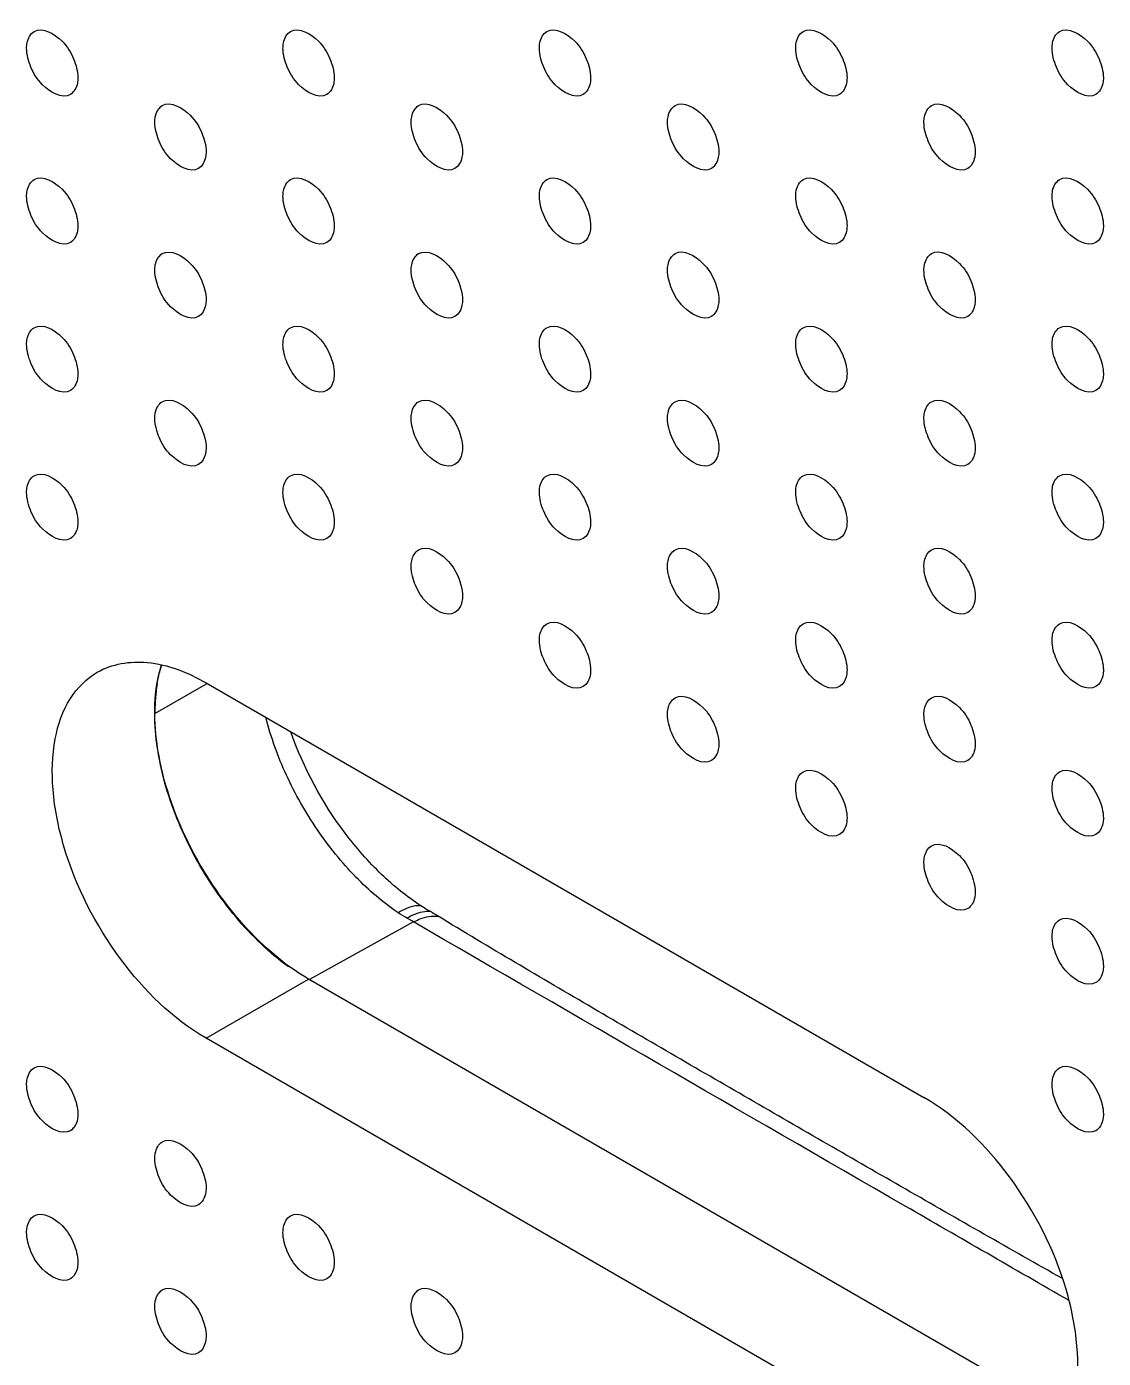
# Model space of a CAD drawing. Header units: millimetres. Extents: x 0 to 1189, y 0 to 858.
# Drawn here: x 917.57 to 947.27, y 497.64 to 534.36 of the extents above; entities that cross this region are included whole.
import ezdxf

# ---------------------------------------------------------------- set-up
doc = ezdxf.new("R2010")
doc.units = ezdxf.units.MM
doc.header["$LTSCALE"] = 65.395
doc.layers.get('0').update_dxf_attribs({"linetype": 'CONTINUOUS'})
doc.layers.add('AXIS', color=7, linetype='CONTINUOUS')

msp = doc.modelspace()

# ---------------------------------------------------------------- linework, layer by layer
at = {"color": 9, "linetype": 'Continuous'}
for p, q in [((921.11, 515.416), (922.536, 516.239)), ((928.246, 509.671), (925.378, 508.081)), ((922.524, 506.463), (925.352, 508.096))]:
    msp.add_line(p, q, dxfattribs=at)
at = {"color": 7, "linetype": 'Continuous'}
for p, q in [((922.524, 516.261), (942.323, 504.83)), ((945.151, 496.665), (925.352, 508.096)), ((942.323, 495.032), (922.524, 506.463))]:
    msp.add_line(p, q, dxfattribs=at)
for centre, radius, start, end in [((925.895, 515.454), 4.784, 173.2818, 175.378), ((925.574, 515.493), 4.461, 170.377, 173.2911), ((926.35, 515.421), 5.24, 175.4185, 179.2171), ((926.622, 515.416), 5.513, 179.2018, 179.8199), ((926.681, 515.416), 5.571, 179.8191, 180.0001)]:
    msp.add_arc(centre, radius, start, end, dxfattribs=at)
for points, knots in [([(919.524, 516.558), (919.929, 516.792), (921.036, 516.96), (922.028, 516.548), (922.524, 516.261)], [0, 0, 0, 0, 0.449173, 1, 1, 1, 1]), ([(925.352, 508.096), (924.629, 508.513), (923.293, 509.712), (921.859, 511.957), (921.066, 514.388), (921.076, 516.061), (921.292, 516.759)], [0, 0, 0, 0, 0.247903, 0.521516, 0.782934, 1, 1, 1, 1]), ([(921.176, 516.238), (921.184, 516.283), (921.216, 516.458), (921.26, 516.63), (921.3, 516.756)], [0, 0, 0, 0, 0.256765, 1, 1, 1, 1]), ([(922.524, 506.463), (921.596, 506.999), (919.966, 508.62), (918.687, 511.121), (918.251, 513.248), (918.285, 514.659), (918.68, 515.83), (919.224, 516.385), (919.524, 516.558)], [0, 0, 0, 0, 0.269872, 0.56132, 0.695461, 0.813138, 0.912852, 1, 1, 1, 1]), ([(924.796, 508.431), (924.26, 508.823), (923.262, 509.794), (922.104, 511.536), (921.327, 513.446), (921.11, 514.782), (921.11, 515.416)], [0, 0, 0, 0, 0.244885, 0.507651, 0.766309, 1, 1, 1, 1]), ([(945.323, 494.735), (945.623, 494.908), (946.167, 495.463), (946.562, 496.635), (946.596, 498.045), (946.16, 500.172), (944.881, 502.673), (943.251, 504.294), (942.323, 504.83)], [0, 0, 0, 0, 0.087148, 0.186862, 0.304539, 0.43868, 0.730128, 1, 1, 1, 1])]:
    msp.add_open_spline(points, degree=3, knots=knots, dxfattribs=at)
at = {"color": 9, "linetype": 'Continuous'}
for points, knots in [([(927.822, 509.926), (927.4, 510.209), (926.585, 510.913), (925.546, 512.2), (924.704, 513.686), (924.312, 514.764), (924.172, 515.308)], [0, 0, 0, 0, 0.230022, 0.483666, 0.745721, 1, 1, 1, 1]), ([(928.446, 510.118), (928.06, 510.368), (927.304, 510.985), (925.966, 512.51), (925.21, 513.916), (924.859, 514.912)], [0, 0, 0, 0, 0.227662, 0.478322, 1, 1, 1, 1]), ([(928.446, 510.118), (928.399, 510.121), (928.178, 510.11), (927.969, 510.016), (927.822, 509.926)], [0, 0, 0, 0, 0.215949, 1, 1, 1, 1]), ([(928.71, 509.955), (928.686, 509.97), (928.597, 510.022), (928.509, 510.076), (928.446, 510.118)], [0, 0, 0, 0, 0.27753, 1, 1, 1, 1]), ([(928.71, 509.955), (928.66, 509.959), (928.433, 509.954), (928.215, 509.863), (928.063, 509.774)], [0, 0, 0, 0, 0.221167, 1, 1, 1, 1]), ([(928.246, 509.671), (928.23, 509.68), (928.17, 509.715), (928.109, 509.75), (928.063, 509.774)], [0, 0, 0, 0, 0.26242, 1, 1, 1, 1]), ([(928.246, 509.671), (928.304, 509.702), (928.516, 509.801), (928.759, 509.848), (928.927, 509.826)], [0, 0, 0, 0, 0.277419, 1, 1, 1, 1]), ([(928.927, 509.826), (928.874, 509.858), (928.802, 509.902), (928.729, 509.944), (928.71, 509.955)], [0, 0, 0, 0, 0.744511, 1, 1, 1, 1]), ([(946.144, 499.836), (944.699, 500.651), (941.817, 502.299), (937.501, 504.787), (933.911, 506.871), (931.052, 508.549), (929.632, 509.397), (928.927, 509.826)], [0, 0, 0, 0, 0.250027, 0.500416, 0.750743, 0.87569, 1, 1, 1, 1]), ([(946.326, 499.229), (944.818, 500.098), (938.788, 503.574), (932.761, 507.054), (928.246, 509.671)], [0, 0, 0, 0, 0.250125, 1, 1, 1, 1])]:
    msp.add_open_spline(points, degree=3, knots=knots, dxfattribs=at)
msp.add_open_spline([(928.063, 509.774), (927.981, 509.821), (927.9, 509.871), (927.822, 509.926)], degree=3, dxfattribs=at)
at = {"layer": 'AXIS', "color": 7, "linetype": 'Continuous'}
for points, knots in [([(917.781, 534.224), (918.016, 534.36), (918.57, 534.03), (918.882, 533.503), (918.988, 533.128), (918.988, 532.95)], [0, 0, 0, 0, 0.422457, 0.722247, 1, 1, 1, 1]), ([(924.852, 534.224), (925.087, 534.36), (925.641, 534.03), (925.953, 533.503), (926.059, 533.129), (926.059, 532.95)], [0, 0, 0, 0, 0.422457, 0.722247, 1, 1, 1, 1]), ([(931.923, 534.224), (932.158, 534.36), (932.712, 534.03), (933.024, 533.503), (933.131, 533.129), (933.131, 532.95)], [0, 0, 0, 0, 0.422457, 0.722247, 1, 1, 1, 1]), ([(938.994, 534.224), (939.229, 534.36), (939.783, 534.03), (940.095, 533.503), (940.202, 533.129), (940.202, 532.95)], [0, 0, 0, 0, 0.422457, 0.722247, 1, 1, 1, 1]), ([(946.065, 534.224), (946.3, 534.36), (946.854, 534.03), (947.166, 533.503), (947.273, 533.129), (947.273, 532.95)], [0, 0, 0, 0, 0.422457, 0.722247, 1, 1, 1, 1]), ([(917.574, 533.766), (917.574, 533.817), (917.586, 533.985), (917.676, 534.163), (917.781, 534.224)], [0, 0, 0, 0, 0.294485, 1, 1, 1, 1]), ([(924.645, 533.766), (924.645, 533.817), (924.657, 533.986), (924.747, 534.163), (924.852, 534.224)], [0, 0, 0, 0, 0.294485, 1, 1, 1, 1]), ([(931.716, 533.766), (931.716, 533.817), (931.728, 533.986), (931.818, 534.163), (931.923, 534.224)], [0, 0, 0, 0, 0.294485, 1, 1, 1, 1]), ([(938.787, 533.766), (938.787, 533.817), (938.799, 533.986), (938.889, 534.163), (938.994, 534.224)], [0, 0, 0, 0, 0.294485, 1, 1, 1, 1]), ([(945.858, 533.766), (945.858, 533.817), (945.87, 533.986), (945.96, 534.163), (946.065, 534.224)], [0, 0, 0, 0, 0.294485, 1, 1, 1, 1]), ([(918.782, 532.492), (918.547, 532.356), (917.993, 532.686), (917.68, 533.213), (917.574, 533.587), (917.574, 533.766)], [0, 0, 0, 0, 0.422457, 0.722247, 1, 1, 1, 1]), ([(925.853, 532.492), (925.618, 532.356), (925.064, 532.686), (924.751, 533.213), (924.645, 533.587), (924.645, 533.766)], [0, 0, 0, 0, 0.422457, 0.722247, 1, 1, 1, 1]), ([(932.924, 532.492), (932.689, 532.356), (932.135, 532.686), (931.823, 533.213), (931.716, 533.588), (931.716, 533.766)], [0, 0, 0, 0, 0.422457, 0.722247, 1, 1, 1, 1]), ([(939.995, 532.492), (939.76, 532.356), (939.206, 532.686), (938.894, 533.213), (938.787, 533.588), (938.787, 533.766)], [0, 0, 0, 0, 0.422457, 0.722247, 1, 1, 1, 1]), ([(947.066, 532.493), (946.831, 532.356), (946.277, 532.686), (945.965, 533.213), (945.858, 533.588), (945.858, 533.766)], [0, 0, 0, 0, 0.422457, 0.722247, 1, 1, 1, 1]), ([(918.988, 532.95), (918.988, 532.899), (918.977, 532.73), (918.886, 532.553), (918.782, 532.492)], [0, 0, 0, 0, 0.294485, 1, 1, 1, 1]), ([(926.059, 532.95), (926.059, 532.899), (926.048, 532.73), (925.957, 532.553), (925.853, 532.492)], [0, 0, 0, 0, 0.294485, 1, 1, 1, 1]), ([(933.131, 532.95), (933.131, 532.899), (933.119, 532.73), (933.029, 532.553), (932.924, 532.492)], [0, 0, 0, 0, 0.294485, 1, 1, 1, 1]), ([(940.202, 532.95), (940.202, 532.899), (940.19, 532.731), (940.1, 532.553), (939.995, 532.492)], [0, 0, 0, 0, 0.294485, 1, 1, 1, 1]), ([(947.273, 532.95), (947.273, 532.899), (947.261, 532.731), (947.171, 532.553), (947.066, 532.493)], [0, 0, 0, 0, 0.294485, 1, 1, 1, 1]), ([(921.11, 531.725), (921.11, 531.775), (921.121, 531.944), (921.212, 532.122), (921.316, 532.182)], [0, 0, 0, 0, 0.294485, 1, 1, 1, 1]), ([(921.316, 532.182), (921.551, 532.319), (922.105, 531.988), (922.418, 531.462), (922.524, 531.087), (922.524, 530.908)], [0, 0, 0, 0, 0.422457, 0.722247, 1, 1, 1, 1]), ([(928.181, 531.725), (928.181, 531.775), (928.192, 531.944), (928.283, 532.122), (928.387, 532.182)], [0, 0, 0, 0, 0.294485, 1, 1, 1, 1]), ([(928.387, 532.182), (928.622, 532.319), (929.176, 531.988), (929.489, 531.462), (929.595, 531.087), (929.595, 530.909)], [0, 0, 0, 0, 0.422457, 0.722247, 1, 1, 1, 1]), ([(935.252, 531.725), (935.252, 531.775), (935.263, 531.944), (935.354, 532.122), (935.458, 532.182)], [0, 0, 0, 0, 0.294485, 1, 1, 1, 1]), ([(935.458, 532.182), (935.693, 532.319), (936.247, 531.988), (936.56, 531.462), (936.666, 531.087), (936.666, 530.909)], [0, 0, 0, 0, 0.422457, 0.722247, 1, 1, 1, 1]), ([(942.323, 531.725), (942.323, 531.776), (942.334, 531.944), (942.425, 532.122), (942.529, 532.182)], [0, 0, 0, 0, 0.294485, 1, 1, 1, 1]), ([(942.529, 532.182), (942.764, 532.319), (943.318, 531.989), (943.631, 531.462), (943.737, 531.087), (943.737, 530.909)], [0, 0, 0, 0, 0.422457, 0.722247, 1, 1, 1, 1]), ([(922.318, 530.451), (922.082, 530.314), (921.529, 530.645), (921.216, 531.171), (921.11, 531.546), (921.11, 531.725)], [0, 0, 0, 0, 0.422457, 0.722247, 1, 1, 1, 1]), ([(929.389, 530.451), (929.154, 530.315), (928.6, 530.645), (928.287, 531.171), (928.181, 531.546), (928.181, 531.725)], [0, 0, 0, 0, 0.422457, 0.722247, 1, 1, 1, 1]), ([(936.46, 530.451), (936.225, 530.315), (935.671, 530.645), (935.358, 531.172), (935.252, 531.546), (935.252, 531.725)], [0, 0, 0, 0, 0.422457, 0.722247, 1, 1, 1, 1]), ([(943.531, 530.451), (943.296, 530.315), (942.742, 530.645), (942.429, 531.172), (942.323, 531.546), (942.323, 531.725)], [0, 0, 0, 0, 0.422457, 0.722247, 1, 1, 1, 1]), ([(922.524, 530.908), (922.524, 530.858), (922.512, 530.689), (922.422, 530.512), (922.318, 530.451)], [0, 0, 0, 0, 0.294485, 1, 1, 1, 1]), ([(929.595, 530.909), (929.595, 530.858), (929.584, 530.689), (929.493, 530.512), (929.389, 530.451)], [0, 0, 0, 0, 0.294485, 1, 1, 1, 1]), ([(936.666, 530.909), (936.666, 530.858), (936.655, 530.689), (936.564, 530.512), (936.46, 530.451)], [0, 0, 0, 0, 0.294485, 1, 1, 1, 1]), ([(943.737, 530.909), (943.737, 530.858), (943.726, 530.689), (943.635, 530.512), (943.531, 530.451)], [0, 0, 0, 0, 0.294485, 1, 1, 1, 1]), ([(917.574, 529.684), (917.574, 529.734), (917.586, 529.903), (917.676, 530.08), (917.781, 530.141)], [0, 0, 0, 0, 0.294485, 1, 1, 1, 1]), ([(917.781, 530.141), (918.016, 530.278), (918.57, 529.947), (918.882, 529.421), (918.988, 529.046), (918.988, 528.867)], [0, 0, 0, 0, 0.422457, 0.722247, 1, 1, 1, 1]), ([(924.645, 529.684), (924.645, 529.734), (924.657, 529.903), (924.747, 530.08), (924.852, 530.141)], [0, 0, 0, 0, 0.294485, 1, 1, 1, 1]), ([(924.852, 530.141), (925.087, 530.278), (925.641, 529.947), (925.953, 529.421), (926.059, 529.046), (926.059, 528.867)], [0, 0, 0, 0, 0.422457, 0.722247, 1, 1, 1, 1]), ([(931.716, 529.684), (931.716, 529.734), (931.728, 529.903), (931.818, 530.08), (931.923, 530.141)], [0, 0, 0, 0, 0.294485, 1, 1, 1, 1]), ([(931.923, 530.141), (932.158, 530.278), (932.712, 529.947), (933.024, 529.421), (933.131, 529.046), (933.131, 528.867)], [0, 0, 0, 0, 0.422457, 0.722247, 1, 1, 1, 1]), ([(938.787, 529.684), (938.787, 529.734), (938.799, 529.903), (938.889, 530.081), (938.994, 530.141)], [0, 0, 0, 0, 0.294485, 1, 1, 1, 1]), ([(938.994, 530.141), (939.229, 530.278), (939.783, 529.947), (940.095, 529.421), (940.202, 529.046), (940.202, 528.867)], [0, 0, 0, 0, 0.422457, 0.722247, 1, 1, 1, 1]), ([(945.858, 529.684), (945.858, 529.734), (945.87, 529.903), (945.96, 530.081), (946.065, 530.141)], [0, 0, 0, 0, 0.294485, 1, 1, 1, 1]), ([(946.065, 530.141), (946.3, 530.278), (946.854, 529.947), (947.166, 529.421), (947.273, 529.046), (947.273, 528.867)], [0, 0, 0, 0, 0.422457, 0.722247, 1, 1, 1, 1]), ([(918.782, 528.41), (918.547, 528.273), (917.993, 528.604), (917.68, 529.13), (917.574, 529.505), (917.574, 529.684)], [0, 0, 0, 0, 0.422457, 0.722247, 1, 1, 1, 1]), ([(925.853, 528.41), (925.618, 528.273), (925.064, 528.604), (924.751, 529.13), (924.645, 529.505), (924.645, 529.684)], [0, 0, 0, 0, 0.422457, 0.722247, 1, 1, 1, 1]), ([(932.924, 528.41), (932.689, 528.273), (932.135, 528.604), (931.823, 529.13), (931.716, 529.505), (931.716, 529.684)], [0, 0, 0, 0, 0.422457, 0.722247, 1, 1, 1, 1]), ([(939.995, 528.41), (939.76, 528.273), (939.206, 528.604), (938.894, 529.13), (938.787, 529.505), (938.787, 529.684)], [0, 0, 0, 0, 0.422457, 0.722247, 1, 1, 1, 1]), ([(947.066, 528.41), (946.831, 528.273), (946.277, 528.604), (945.965, 529.13), (945.858, 529.505), (945.858, 529.684)], [0, 0, 0, 0, 0.422457, 0.722247, 1, 1, 1, 1]), ([(918.988, 528.867), (918.988, 528.817), (918.977, 528.648), (918.886, 528.47), (918.782, 528.41)], [0, 0, 0, 0, 0.294485, 1, 1, 1, 1]), ([(926.059, 528.867), (926.059, 528.817), (926.048, 528.648), (925.957, 528.471), (925.853, 528.41)], [0, 0, 0, 0, 0.294485, 1, 1, 1, 1]), ([(933.131, 528.867), (933.131, 528.817), (933.119, 528.648), (933.029, 528.471), (932.924, 528.41)], [0, 0, 0, 0, 0.294485, 1, 1, 1, 1]), ([(940.202, 528.867), (940.202, 528.817), (940.19, 528.648), (940.1, 528.471), (939.995, 528.41)], [0, 0, 0, 0, 0.294485, 1, 1, 1, 1]), ([(947.273, 528.867), (947.273, 528.817), (947.261, 528.648), (947.171, 528.471), (947.066, 528.41)], [0, 0, 0, 0, 0.294485, 1, 1, 1, 1]), ([(921.11, 527.642), (921.11, 527.693), (921.121, 527.862), (921.212, 528.039), (921.316, 528.1)], [0, 0, 0, 0, 0.294485, 1, 1, 1, 1]), ([(921.316, 528.1), (921.551, 528.236), (922.105, 527.906), (922.418, 527.379), (922.524, 527.005), (922.524, 526.826)], [0, 0, 0, 0, 0.422457, 0.722247, 1, 1, 1, 1]), ([(928.181, 527.642), (928.181, 527.693), (928.192, 527.862), (928.283, 528.039), (928.387, 528.1)], [0, 0, 0, 0, 0.294485, 1, 1, 1, 1]), ([(928.387, 528.1), (928.622, 528.236), (929.176, 527.906), (929.489, 527.38), (929.595, 527.005), (929.595, 526.826)], [0, 0, 0, 0, 0.422457, 0.722247, 1, 1, 1, 1]), ([(935.252, 527.643), (935.252, 527.693), (935.263, 527.862), (935.354, 528.039), (935.458, 528.1)], [0, 0, 0, 0, 0.294485, 1, 1, 1, 1]), ([(935.458, 528.1), (935.693, 528.237), (936.247, 527.906), (936.56, 527.38), (936.666, 527.005), (936.666, 526.826)], [0, 0, 0, 0, 0.422457, 0.722247, 1, 1, 1, 1]), ([(942.323, 527.643), (942.323, 527.693), (942.334, 527.862), (942.425, 528.039), (942.529, 528.1)], [0, 0, 0, 0, 0.294485, 1, 1, 1, 1]), ([(942.529, 528.1), (942.764, 528.237), (943.318, 527.906), (943.631, 527.38), (943.737, 527.005), (943.737, 526.826)], [0, 0, 0, 0, 0.422457, 0.722247, 1, 1, 1, 1]), ([(922.318, 526.369), (922.082, 526.232), (921.529, 526.563), (921.216, 527.089), (921.11, 527.464), (921.11, 527.642)], [0, 0, 0, 0, 0.422457, 0.722247, 1, 1, 1, 1]), ([(929.389, 526.369), (929.154, 526.232), (928.6, 526.563), (928.287, 527.089), (928.181, 527.464), (928.181, 527.642)], [0, 0, 0, 0, 0.422457, 0.722247, 1, 1, 1, 1]), ([(936.46, 526.369), (936.225, 526.232), (935.671, 526.563), (935.358, 527.089), (935.252, 527.464), (935.252, 527.643)], [0, 0, 0, 0, 0.422457, 0.722247, 1, 1, 1, 1]), ([(943.531, 526.369), (943.296, 526.232), (942.742, 526.563), (942.429, 527.089), (942.323, 527.464), (942.323, 527.643)], [0, 0, 0, 0, 0.422457, 0.722247, 1, 1, 1, 1]), ([(922.524, 526.826), (922.524, 526.776), (922.512, 526.607), (922.422, 526.429), (922.318, 526.369)], [0, 0, 0, 0, 0.294485, 1, 1, 1, 1]), ([(929.595, 526.826), (929.595, 526.776), (929.584, 526.607), (929.493, 526.429), (929.389, 526.369)], [0, 0, 0, 0, 0.294485, 1, 1, 1, 1]), ([(936.666, 526.826), (936.666, 526.776), (936.655, 526.607), (936.564, 526.429), (936.46, 526.369)], [0, 0, 0, 0, 0.294485, 1, 1, 1, 1]), ([(943.737, 526.826), (943.737, 526.776), (943.726, 526.607), (943.635, 526.429), (943.531, 526.369)], [0, 0, 0, 0, 0.294485, 1, 1, 1, 1]), ([(917.574, 525.601), (917.574, 525.652), (917.586, 525.82), (917.676, 525.998), (917.781, 526.059)], [0, 0, 0, 0, 0.294485, 1, 1, 1, 1]), ([(917.781, 526.059), (918.016, 526.195), (918.57, 525.865), (918.882, 525.338), (918.988, 524.963), (918.988, 524.785)], [0, 0, 0, 0, 0.422457, 0.722247, 1, 1, 1, 1]), ([(924.645, 525.601), (924.645, 525.652), (924.657, 525.821), (924.747, 525.998), (924.852, 526.059)], [0, 0, 0, 0, 0.294485, 1, 1, 1, 1]), ([(924.852, 526.059), (925.087, 526.195), (925.641, 525.865), (925.953, 525.338), (926.059, 524.963), (926.059, 524.785)], [0, 0, 0, 0, 0.422457, 0.722247, 1, 1, 1, 1]), ([(931.716, 525.601), (931.716, 525.652), (931.728, 525.821), (931.818, 525.998), (931.923, 526.059)], [0, 0, 0, 0, 0.294485, 1, 1, 1, 1]), ([(931.923, 526.059), (932.158, 526.195), (932.712, 525.865), (933.024, 525.338), (933.131, 524.964), (933.131, 524.785)], [0, 0, 0, 0, 0.422457, 0.722247, 1, 1, 1, 1]), ([(938.787, 525.601), (938.787, 525.652), (938.799, 525.821), (938.889, 525.998), (938.994, 526.059)], [0, 0, 0, 0, 0.294485, 1, 1, 1, 1]), ([(938.994, 526.059), (939.229, 526.195), (939.783, 525.865), (940.095, 525.338), (940.202, 524.964), (940.202, 524.785)], [0, 0, 0, 0, 0.422457, 0.722247, 1, 1, 1, 1]), ([(945.858, 525.601), (945.858, 525.652), (945.87, 525.821), (945.96, 525.998), (946.065, 526.059)], [0, 0, 0, 0, 0.294485, 1, 1, 1, 1]), ([(946.065, 526.059), (946.3, 526.195), (946.854, 525.865), (947.166, 525.338), (947.273, 524.964), (947.273, 524.785)], [0, 0, 0, 0, 0.422457, 0.722247, 1, 1, 1, 1]), ([(918.782, 524.327), (918.547, 524.191), (917.993, 524.521), (917.68, 525.048), (917.574, 525.422), (917.574, 525.601)], [0, 0, 0, 0, 0.422457, 0.722247, 1, 1, 1, 1]), ([(925.853, 524.327), (925.618, 524.191), (925.064, 524.521), (924.751, 525.048), (924.645, 525.422), (924.645, 525.601)], [0, 0, 0, 0, 0.422457, 0.722247, 1, 1, 1, 1]), ([(932.924, 524.327), (932.689, 524.191), (932.135, 524.521), (931.823, 525.048), (931.716, 525.422), (931.716, 525.601)], [0, 0, 0, 0, 0.422457, 0.722247, 1, 1, 1, 1]), ([(939.995, 524.327), (939.76, 524.191), (939.206, 524.521), (938.894, 525.048), (938.787, 525.423), (938.787, 525.601)], [0, 0, 0, 0, 0.422457, 0.722247, 1, 1, 1, 1]), ([(947.066, 524.328), (946.831, 524.191), (946.277, 524.521), (945.965, 525.048), (945.858, 525.423), (945.858, 525.601)], [0, 0, 0, 0, 0.422457, 0.722247, 1, 1, 1, 1]), ([(918.988, 524.785), (918.988, 524.734), (918.977, 524.565), (918.886, 524.388), (918.782, 524.327)], [0, 0, 0, 0, 0.294485, 1, 1, 1, 1]), ([(926.059, 524.785), (926.059, 524.734), (926.048, 524.565), (925.957, 524.388), (925.853, 524.327)], [0, 0, 0, 0, 0.294485, 1, 1, 1, 1]), ([(933.131, 524.785), (933.131, 524.734), (933.119, 524.565), (933.029, 524.388), (932.924, 524.327)], [0, 0, 0, 0, 0.294485, 1, 1, 1, 1]), ([(940.202, 524.785), (940.202, 524.734), (940.19, 524.566), (940.1, 524.388), (939.995, 524.327)], [0, 0, 0, 0, 0.294485, 1, 1, 1, 1]), ([(947.273, 524.785), (947.273, 524.734), (947.261, 524.566), (947.171, 524.388), (947.066, 524.328)], [0, 0, 0, 0, 0.294485, 1, 1, 1, 1]), ([(921.316, 524.017), (921.551, 524.154), (922.105, 523.823), (922.418, 523.297), (922.524, 522.922), (922.524, 522.743)], [0, 0, 0, 0, 0.422457, 0.722247, 1, 1, 1, 1]), ([(928.387, 524.017), (928.622, 524.154), (929.176, 523.823), (929.489, 523.297), (929.595, 522.922), (929.595, 522.744)], [0, 0, 0, 0, 0.422457, 0.722247, 1, 1, 1, 1]), ([(935.458, 524.017), (935.693, 524.154), (936.247, 523.823), (936.56, 523.297), (936.666, 522.922), (936.666, 522.744)], [0, 0, 0, 0, 0.422457, 0.722247, 1, 1, 1, 1]), ([(942.529, 524.017), (942.764, 524.154), (943.318, 523.824), (943.631, 523.297), (943.737, 522.922), (943.737, 522.744)], [0, 0, 0, 0, 0.422457, 0.722247, 1, 1, 1, 1]), ([(921.11, 523.56), (921.11, 523.61), (921.121, 523.779), (921.212, 523.957), (921.316, 524.017)], [0, 0, 0, 0, 0.294485, 1, 1, 1, 1]), ([(928.181, 523.56), (928.181, 523.61), (928.192, 523.779), (928.283, 523.957), (928.387, 524.017)], [0, 0, 0, 0, 0.294485, 1, 1, 1, 1]), ([(935.252, 523.56), (935.252, 523.61), (935.263, 523.779), (935.354, 523.957), (935.458, 524.017)], [0, 0, 0, 0, 0.294485, 1, 1, 1, 1]), ([(942.323, 523.56), (942.323, 523.611), (942.334, 523.779), (942.425, 523.957), (942.529, 524.017)], [0, 0, 0, 0, 0.294485, 1, 1, 1, 1]), ([(922.318, 522.286), (922.082, 522.149), (921.529, 522.48), (921.216, 523.006), (921.11, 523.381), (921.11, 523.56)], [0, 0, 0, 0, 0.422457, 0.722247, 1, 1, 1, 1]), ([(929.389, 522.286), (929.154, 522.15), (928.6, 522.48), (928.287, 523.006), (928.181, 523.381), (928.181, 523.56)], [0, 0, 0, 0, 0.422457, 0.722247, 1, 1, 1, 1]), ([(936.46, 522.286), (936.225, 522.15), (935.671, 522.48), (935.358, 523.007), (935.252, 523.381), (935.252, 523.56)], [0, 0, 0, 0, 0.422457, 0.722247, 1, 1, 1, 1]), ([(943.531, 522.286), (943.296, 522.15), (942.742, 522.48), (942.429, 523.007), (942.323, 523.381), (942.323, 523.56)], [0, 0, 0, 0, 0.422457, 0.722247, 1, 1, 1, 1]), ([(922.524, 522.743), (922.524, 522.693), (922.512, 522.524), (922.422, 522.347), (922.318, 522.286)], [0, 0, 0, 0, 0.294485, 1, 1, 1, 1]), ([(929.595, 522.744), (929.595, 522.693), (929.584, 522.524), (929.493, 522.347), (929.389, 522.286)], [0, 0, 0, 0, 0.294485, 1, 1, 1, 1]), ([(936.666, 522.744), (936.666, 522.693), (936.655, 522.524), (936.564, 522.347), (936.46, 522.286)], [0, 0, 0, 0, 0.294485, 1, 1, 1, 1]), ([(943.737, 522.744), (943.737, 522.693), (943.726, 522.524), (943.635, 522.347), (943.531, 522.286)], [0, 0, 0, 0, 0.294485, 1, 1, 1, 1]), ([(917.574, 521.519), (917.574, 521.569), (917.586, 521.738), (917.676, 521.915), (917.781, 521.976)], [0, 0, 0, 0, 0.294485, 1, 1, 1, 1]), ([(917.781, 521.976), (918.016, 522.113), (918.57, 521.782), (918.882, 521.256), (918.988, 520.881), (918.988, 520.702)], [0, 0, 0, 0, 0.422457, 0.722247, 1, 1, 1, 1]), ([(924.645, 521.519), (924.645, 521.569), (924.657, 521.738), (924.747, 521.915), (924.852, 521.976)], [0, 0, 0, 0, 0.294485, 1, 1, 1, 1]), ([(924.852, 521.976), (925.087, 522.113), (925.641, 521.782), (925.953, 521.256), (926.059, 520.881), (926.059, 520.702)], [0, 0, 0, 0, 0.422457, 0.722247, 1, 1, 1, 1]), ([(931.716, 521.519), (931.716, 521.569), (931.728, 521.738), (931.818, 521.915), (931.923, 521.976)], [0, 0, 0, 0, 0.294485, 1, 1, 1, 1]), ([(931.923, 521.976), (932.158, 522.113), (932.712, 521.782), (933.024, 521.256), (933.131, 520.881), (933.131, 520.702)], [0, 0, 0, 0, 0.422457, 0.722247, 1, 1, 1, 1]), ([(938.787, 521.519), (938.787, 521.569), (938.799, 521.738), (938.889, 521.916), (938.994, 521.976)], [0, 0, 0, 0, 0.294485, 1, 1, 1, 1]), ([(938.994, 521.976), (939.229, 522.113), (939.783, 521.782), (940.095, 521.256), (940.202, 520.881), (940.202, 520.702)], [0, 0, 0, 0, 0.422457, 0.722247, 1, 1, 1, 1]), ([(945.858, 521.519), (945.858, 521.569), (945.87, 521.738), (945.96, 521.916), (946.065, 521.976)], [0, 0, 0, 0, 0.294485, 1, 1, 1, 1]), ([(946.065, 521.976), (946.3, 522.113), (946.854, 521.782), (947.166, 521.256), (947.273, 520.881), (947.273, 520.702)], [0, 0, 0, 0, 0.422457, 0.722247, 1, 1, 1, 1]), ([(918.782, 520.245), (918.547, 520.108), (917.993, 520.439), (917.68, 520.965), (917.574, 521.34), (917.574, 521.519)], [0, 0, 0, 0, 0.422457, 0.722247, 1, 1, 1, 1]), ([(925.853, 520.245), (925.618, 520.108), (925.064, 520.439), (924.751, 520.965), (924.645, 521.34), (924.645, 521.519)], [0, 0, 0, 0, 0.422457, 0.722247, 1, 1, 1, 1]), ([(932.924, 520.245), (932.689, 520.108), (932.135, 520.439), (931.823, 520.965), (931.716, 521.34), (931.716, 521.519)], [0, 0, 0, 0, 0.422457, 0.722247, 1, 1, 1, 1]), ([(939.995, 520.245), (939.76, 520.108), (939.206, 520.439), (938.894, 520.965), (938.787, 521.34), (938.787, 521.519)], [0, 0, 0, 0, 0.422457, 0.722247, 1, 1, 1, 1]), ([(947.066, 520.245), (946.831, 520.108), (946.277, 520.439), (945.965, 520.965), (945.858, 521.34), (945.858, 521.519)], [0, 0, 0, 0, 0.422457, 0.722247, 1, 1, 1, 1]), ([(918.988, 520.702), (918.988, 520.652), (918.977, 520.483), (918.886, 520.305), (918.782, 520.245)], [0, 0, 0, 0, 0.294485, 1, 1, 1, 1]), ([(926.059, 520.702), (926.059, 520.652), (926.048, 520.483), (925.957, 520.306), (925.853, 520.245)], [0, 0, 0, 0, 0.294485, 1, 1, 1, 1]), ([(933.131, 520.702), (933.131, 520.652), (933.119, 520.483), (933.029, 520.306), (932.924, 520.245)], [0, 0, 0, 0, 0.294485, 1, 1, 1, 1]), ([(940.202, 520.702), (940.202, 520.652), (940.19, 520.483), (940.1, 520.306), (939.995, 520.245)], [0, 0, 0, 0, 0.294485, 1, 1, 1, 1]), ([(947.273, 520.702), (947.273, 520.652), (947.261, 520.483), (947.171, 520.306), (947.066, 520.245)], [0, 0, 0, 0, 0.294485, 1, 1, 1, 1]), ([(928.387, 519.935), (928.622, 520.071), (929.176, 519.741), (929.489, 519.215), (929.595, 518.84), (929.595, 518.661)], [0, 0, 0, 0, 0.422457, 0.722247, 1, 1, 1, 1]), ([(935.458, 519.935), (935.693, 520.072), (936.247, 519.741), (936.56, 519.215), (936.666, 518.84), (936.666, 518.661)], [0, 0, 0, 0, 0.422457, 0.722247, 1, 1, 1, 1]), ([(942.529, 519.935), (942.764, 520.072), (943.318, 519.741), (943.631, 519.215), (943.737, 518.84), (943.737, 518.661)], [0, 0, 0, 0, 0.422457, 0.722247, 1, 1, 1, 1]), ([(928.181, 519.477), (928.181, 519.528), (928.192, 519.697), (928.283, 519.874), (928.387, 519.935)], [0, 0, 0, 0, 0.294485, 1, 1, 1, 1]), ([(935.252, 519.478), (935.252, 519.528), (935.263, 519.697), (935.354, 519.874), (935.458, 519.935)], [0, 0, 0, 0, 0.294485, 1, 1, 1, 1]), ([(942.323, 519.478), (942.323, 519.528), (942.334, 519.697), (942.425, 519.874), (942.529, 519.935)], [0, 0, 0, 0, 0.294485, 1, 1, 1, 1]), ([(929.389, 518.204), (929.154, 518.067), (928.6, 518.398), (928.287, 518.924), (928.181, 519.299), (928.181, 519.477)], [0, 0, 0, 0, 0.422457, 0.722247, 1, 1, 1, 1]), ([(936.46, 518.204), (936.225, 518.067), (935.671, 518.398), (935.358, 518.924), (935.252, 519.299), (935.252, 519.478)], [0, 0, 0, 0, 0.422457, 0.722247, 1, 1, 1, 1]), ([(943.531, 518.204), (943.296, 518.067), (942.742, 518.398), (942.429, 518.924), (942.323, 519.299), (942.323, 519.478)], [0, 0, 0, 0, 0.422457, 0.722247, 1, 1, 1, 1]), ([(929.595, 518.661), (929.595, 518.611), (929.584, 518.442), (929.493, 518.264), (929.389, 518.204)], [0, 0, 0, 0, 0.294485, 1, 1, 1, 1]), ([(936.666, 518.661), (936.666, 518.611), (936.655, 518.442), (936.564, 518.264), (936.46, 518.204)], [0, 0, 0, 0, 0.294485, 1, 1, 1, 1]), ([(943.737, 518.661), (943.737, 518.611), (943.726, 518.442), (943.635, 518.264), (943.531, 518.204)], [0, 0, 0, 0, 0.294485, 1, 1, 1, 1]), ([(931.716, 517.436), (931.716, 517.487), (931.728, 517.656), (931.818, 517.833), (931.923, 517.894)], [0, 0, 0, 0, 0.294485, 1, 1, 1, 1]), ([(931.923, 517.894), (932.158, 518.03), (932.712, 517.7), (933.024, 517.173), (933.131, 516.799), (933.131, 516.62)], [0, 0, 0, 0, 0.422457, 0.722247, 1, 1, 1, 1]), ([(938.787, 517.436), (938.787, 517.487), (938.799, 517.656), (938.889, 517.833), (938.994, 517.894)], [0, 0, 0, 0, 0.294485, 1, 1, 1, 1]), ([(938.994, 517.894), (939.229, 518.03), (939.783, 517.7), (940.095, 517.173), (940.202, 516.799), (940.202, 516.62)], [0, 0, 0, 0, 0.422457, 0.722247, 1, 1, 1, 1]), ([(945.858, 517.436), (945.858, 517.487), (945.87, 517.656), (945.96, 517.833), (946.065, 517.894)], [0, 0, 0, 0, 0.294485, 1, 1, 1, 1]), ([(946.065, 517.894), (946.3, 518.03), (946.854, 517.7), (947.166, 517.173), (947.273, 516.799), (947.273, 516.62)], [0, 0, 0, 0, 0.422457, 0.722247, 1, 1, 1, 1]), ([(932.924, 516.162), (932.689, 516.026), (932.135, 516.356), (931.823, 516.883), (931.716, 517.257), (931.716, 517.436)], [0, 0, 0, 0, 0.422457, 0.722247, 1, 1, 1, 1]), ([(939.995, 516.162), (939.76, 516.026), (939.206, 516.356), (938.894, 516.883), (938.787, 517.258), (938.787, 517.436)], [0, 0, 0, 0, 0.422457, 0.722247, 1, 1, 1, 1]), ([(947.066, 516.163), (946.831, 516.026), (946.277, 516.356), (945.965, 516.883), (945.858, 517.258), (945.858, 517.436)], [0, 0, 0, 0, 0.422457, 0.722247, 1, 1, 1, 1]), ([(933.131, 516.62), (933.131, 516.569), (933.119, 516.4), (933.029, 516.223), (932.924, 516.162)], [0, 0, 0, 0, 0.294485, 1, 1, 1, 1]), ([(940.202, 516.62), (940.202, 516.569), (940.19, 516.401), (940.1, 516.223), (939.995, 516.162)], [0, 0, 0, 0, 0.294485, 1, 1, 1, 1]), ([(947.273, 516.62), (947.273, 516.569), (947.261, 516.401), (947.171, 516.223), (947.066, 516.163)], [0, 0, 0, 0, 0.294485, 1, 1, 1, 1]), ([(935.458, 515.852), (935.693, 515.989), (936.247, 515.658), (936.56, 515.132), (936.666, 514.757), (936.666, 514.579)], [0, 0, 0, 0, 0.422457, 0.722247, 1, 1, 1, 1]), ([(942.529, 515.852), (942.764, 515.989), (943.318, 515.659), (943.631, 515.132), (943.737, 514.757), (943.737, 514.579)], [0, 0, 0, 0, 0.422457, 0.722247, 1, 1, 1, 1]), ([(935.252, 515.395), (935.252, 515.445), (935.263, 515.614), (935.354, 515.792), (935.458, 515.852)], [0, 0, 0, 0, 0.294485, 1, 1, 1, 1]), ([(942.323, 515.395), (942.323, 515.446), (942.334, 515.614), (942.425, 515.792), (942.529, 515.852)], [0, 0, 0, 0, 0.294485, 1, 1, 1, 1]), ([(936.46, 514.121), (936.225, 513.985), (935.671, 514.315), (935.358, 514.842), (935.252, 515.216), (935.252, 515.395)], [0, 0, 0, 0, 0.422457, 0.722247, 1, 1, 1, 1]), ([(943.531, 514.121), (943.296, 513.985), (942.742, 514.315), (942.429, 514.842), (942.323, 515.216), (942.323, 515.395)], [0, 0, 0, 0, 0.422457, 0.722247, 1, 1, 1, 1]), ([(936.666, 514.579), (936.666, 514.528), (936.655, 514.359), (936.564, 514.182), (936.46, 514.121)], [0, 0, 0, 0, 0.294485, 1, 1, 1, 1]), ([(943.737, 514.579), (943.737, 514.528), (943.726, 514.359), (943.635, 514.182), (943.531, 514.121)], [0, 0, 0, 0, 0.294485, 1, 1, 1, 1]), ([(938.787, 513.354), (938.787, 513.404), (938.799, 513.573), (938.889, 513.751), (938.994, 513.811)], [0, 0, 0, 0, 0.294485, 1, 1, 1, 1]), ([(938.994, 513.811), (939.229, 513.948), (939.783, 513.617), (940.095, 513.091), (940.202, 512.716), (940.202, 512.537)], [0, 0, 0, 0, 0.422457, 0.722247, 1, 1, 1, 1]), ([(945.858, 513.354), (945.858, 513.404), (945.87, 513.573), (945.96, 513.751), (946.065, 513.811)], [0, 0, 0, 0, 0.294485, 1, 1, 1, 1]), ([(946.065, 513.811), (946.3, 513.948), (946.854, 513.617), (947.166, 513.091), (947.273, 512.716), (947.273, 512.537)], [0, 0, 0, 0, 0.422457, 0.722247, 1, 1, 1, 1]), ([(939.995, 512.08), (939.76, 511.943), (939.206, 512.274), (938.894, 512.8), (938.787, 513.175), (938.787, 513.354)], [0, 0, 0, 0, 0.422457, 0.722247, 1, 1, 1, 1]), ([(947.066, 512.08), (946.831, 511.943), (946.277, 512.274), (945.965, 512.8), (945.858, 513.175), (945.858, 513.354)], [0, 0, 0, 0, 0.422457, 0.722247, 1, 1, 1, 1]), ([(940.202, 512.537), (940.202, 512.487), (940.19, 512.318), (940.1, 512.141), (939.995, 512.08)], [0, 0, 0, 0, 0.294485, 1, 1, 1, 1]), ([(947.273, 512.537), (947.273, 512.487), (947.261, 512.318), (947.171, 512.141), (947.066, 512.08)], [0, 0, 0, 0, 0.294485, 1, 1, 1, 1]), ([(942.323, 511.313), (942.323, 511.363), (942.334, 511.532), (942.425, 511.709), (942.529, 511.77)], [0, 0, 0, 0, 0.294485, 1, 1, 1, 1]), ([(942.529, 511.77), (942.764, 511.907), (943.318, 511.576), (943.631, 511.05), (943.737, 510.675), (943.737, 510.496)], [0, 0, 0, 0, 0.422457, 0.722247, 1, 1, 1, 1]), ([(943.531, 510.039), (943.296, 509.902), (942.742, 510.233), (942.429, 510.759), (942.323, 511.134), (942.323, 511.313)], [0, 0, 0, 0, 0.422457, 0.722247, 1, 1, 1, 1]), ([(943.737, 510.496), (943.737, 510.446), (943.726, 510.277), (943.635, 510.099), (943.531, 510.039)], [0, 0, 0, 0, 0.294485, 1, 1, 1, 1]), ([(946.065, 509.729), (946.3, 509.865), (946.854, 509.535), (947.166, 509.008), (947.273, 508.634), (947.273, 508.455)], [0, 0, 0, 0, 0.422457, 0.722247, 1, 1, 1, 1]), ([(945.858, 509.271), (945.858, 509.322), (945.87, 509.491), (945.96, 509.668), (946.065, 509.729)], [0, 0, 0, 0, 0.294485, 1, 1, 1, 1]), ([(947.066, 507.998), (946.831, 507.861), (946.277, 508.191), (945.965, 508.718), (945.858, 509.093), (945.858, 509.271)], [0, 0, 0, 0, 0.422457, 0.722247, 1, 1, 1, 1]), ([(947.273, 508.455), (947.273, 508.404), (947.261, 508.236), (947.171, 508.058), (947.066, 507.998)], [0, 0, 0, 0, 0.294485, 1, 1, 1, 1]), ([(917.781, 505.646), (918.016, 505.783), (918.57, 505.452), (918.882, 504.926), (918.988, 504.551), (918.988, 504.372)], [0, 0, 0, 0, 0.422457, 0.722247, 1, 1, 1, 1]), ([(946.065, 505.646), (946.3, 505.783), (946.854, 505.452), (947.166, 504.926), (947.273, 504.551), (947.273, 504.372)], [0, 0, 0, 0, 0.422457, 0.722247, 1, 1, 1, 1]), ([(917.574, 505.189), (917.574, 505.239), (917.586, 505.408), (917.676, 505.585), (917.781, 505.646)], [0, 0, 0, 0, 0.294485, 1, 1, 1, 1]), ([(945.858, 505.189), (945.858, 505.239), (945.87, 505.408), (945.96, 505.586), (946.065, 505.646)], [0, 0, 0, 0, 0.294485, 1, 1, 1, 1]), ([(918.782, 503.915), (918.547, 503.778), (917.993, 504.109), (917.68, 504.635), (917.574, 505.01), (917.574, 505.189)], [0, 0, 0, 0, 0.422457, 0.722247, 1, 1, 1, 1]), ([(947.066, 503.915), (946.831, 503.778), (946.277, 504.109), (945.965, 504.635), (945.858, 505.01), (945.858, 505.189)], [0, 0, 0, 0, 0.422457, 0.722247, 1, 1, 1, 1]), ([(918.988, 504.372), (918.988, 504.322), (918.977, 504.153), (918.886, 503.975), (918.782, 503.915)], [0, 0, 0, 0, 0.294485, 1, 1, 1, 1]), ([(947.273, 504.372), (947.273, 504.322), (947.261, 504.153), (947.171, 503.976), (947.066, 503.915)], [0, 0, 0, 0, 0.294485, 1, 1, 1, 1]), ([(921.11, 503.147), (921.11, 503.198), (921.121, 503.367), (921.212, 503.544), (921.316, 503.605)], [0, 0, 0, 0, 0.294485, 1, 1, 1, 1]), ([(921.316, 503.605), (921.551, 503.741), (922.105, 503.411), (922.418, 502.884), (922.524, 502.51), (922.524, 502.331)], [0, 0, 0, 0, 0.422457, 0.722247, 1, 1, 1, 1]), ([(922.318, 501.874), (922.082, 501.737), (921.529, 502.068), (921.216, 502.594), (921.11, 502.969), (921.11, 503.147)], [0, 0, 0, 0, 0.422457, 0.722247, 1, 1, 1, 1]), ([(922.524, 502.331), (922.524, 502.281), (922.512, 502.112), (922.422, 501.934), (922.318, 501.874)], [0, 0, 0, 0, 0.294485, 1, 1, 1, 1]), ([(917.781, 501.564), (918.016, 501.7), (918.57, 501.37), (918.882, 500.843), (918.988, 500.468), (918.988, 500.29)], [0, 0, 0, 0, 0.422457, 0.722247, 1, 1, 1, 1]), ([(924.852, 501.564), (925.087, 501.7), (925.641, 501.37), (925.953, 500.843), (926.059, 500.468), (926.059, 500.29)], [0, 0, 0, 0, 0.422457, 0.722247, 1, 1, 1, 1]), ([(917.574, 501.106), (917.574, 501.157), (917.586, 501.325), (917.676, 501.503), (917.781, 501.564)], [0, 0, 0, 0, 0.294485, 1, 1, 1, 1]), ([(924.645, 501.106), (924.645, 501.157), (924.657, 501.325), (924.747, 501.503), (924.852, 501.564)], [0, 0, 0, 0, 0.294485, 1, 1, 1, 1]), ([(918.782, 499.832), (918.547, 499.696), (917.993, 500.026), (917.68, 500.553), (917.574, 500.927), (917.574, 501.106)], [0, 0, 0, 0, 0.422457, 0.722247, 1, 1, 1, 1]), ([(925.853, 499.832), (925.618, 499.696), (925.064, 500.026), (924.751, 500.553), (924.645, 500.927), (924.645, 501.106)], [0, 0, 0, 0, 0.422457, 0.722247, 1, 1, 1, 1]), ([(918.988, 500.29), (918.988, 500.239), (918.977, 500.07), (918.886, 499.893), (918.782, 499.832)], [0, 0, 0, 0, 0.294485, 1, 1, 1, 1]), ([(926.059, 500.29), (926.059, 500.239), (926.048, 500.07), (925.957, 499.893), (925.853, 499.832)], [0, 0, 0, 0, 0.294485, 1, 1, 1, 1]), ([(921.11, 499.065), (921.11, 499.115), (921.121, 499.284), (921.212, 499.462), (921.316, 499.522)], [0, 0, 0, 0, 0.294485, 1, 1, 1, 1]), ([(921.316, 499.522), (921.551, 499.659), (922.105, 499.328), (922.418, 498.802), (922.524, 498.427), (922.524, 498.248)], [0, 0, 0, 0, 0.422457, 0.722247, 1, 1, 1, 1]), ([(928.181, 499.065), (928.181, 499.115), (928.192, 499.284), (928.283, 499.462), (928.387, 499.522)], [0, 0, 0, 0, 0.294485, 1, 1, 1, 1]), ([(928.387, 499.522), (928.622, 499.659), (929.176, 499.328), (929.489, 498.802), (929.595, 498.427), (929.595, 498.248)], [0, 0, 0, 0, 0.422457, 0.722247, 1, 1, 1, 1]), ([(922.318, 497.791), (922.082, 497.654), (921.529, 497.985), (921.216, 498.511), (921.11, 498.886), (921.11, 499.065)], [0, 0, 0, 0, 0.422457, 0.722247, 1, 1, 1, 1]), ([(929.389, 497.791), (929.154, 497.654), (928.6, 497.985), (928.287, 498.511), (928.181, 498.886), (928.181, 499.065)], [0, 0, 0, 0, 0.422457, 0.722247, 1, 1, 1, 1]), ([(922.524, 498.248), (922.524, 498.198), (922.512, 498.029), (922.422, 497.852), (922.318, 497.791)], [0, 0, 0, 0, 0.294485, 1, 1, 1, 1]), ([(929.595, 498.248), (929.595, 498.198), (929.584, 498.029), (929.493, 497.852), (929.389, 497.791)], [0, 0, 0, 0, 0.294485, 1, 1, 1, 1])]:
    msp.add_open_spline(points, degree=3, knots=knots, dxfattribs=at)

doc.saveas('drawing.dxf')
